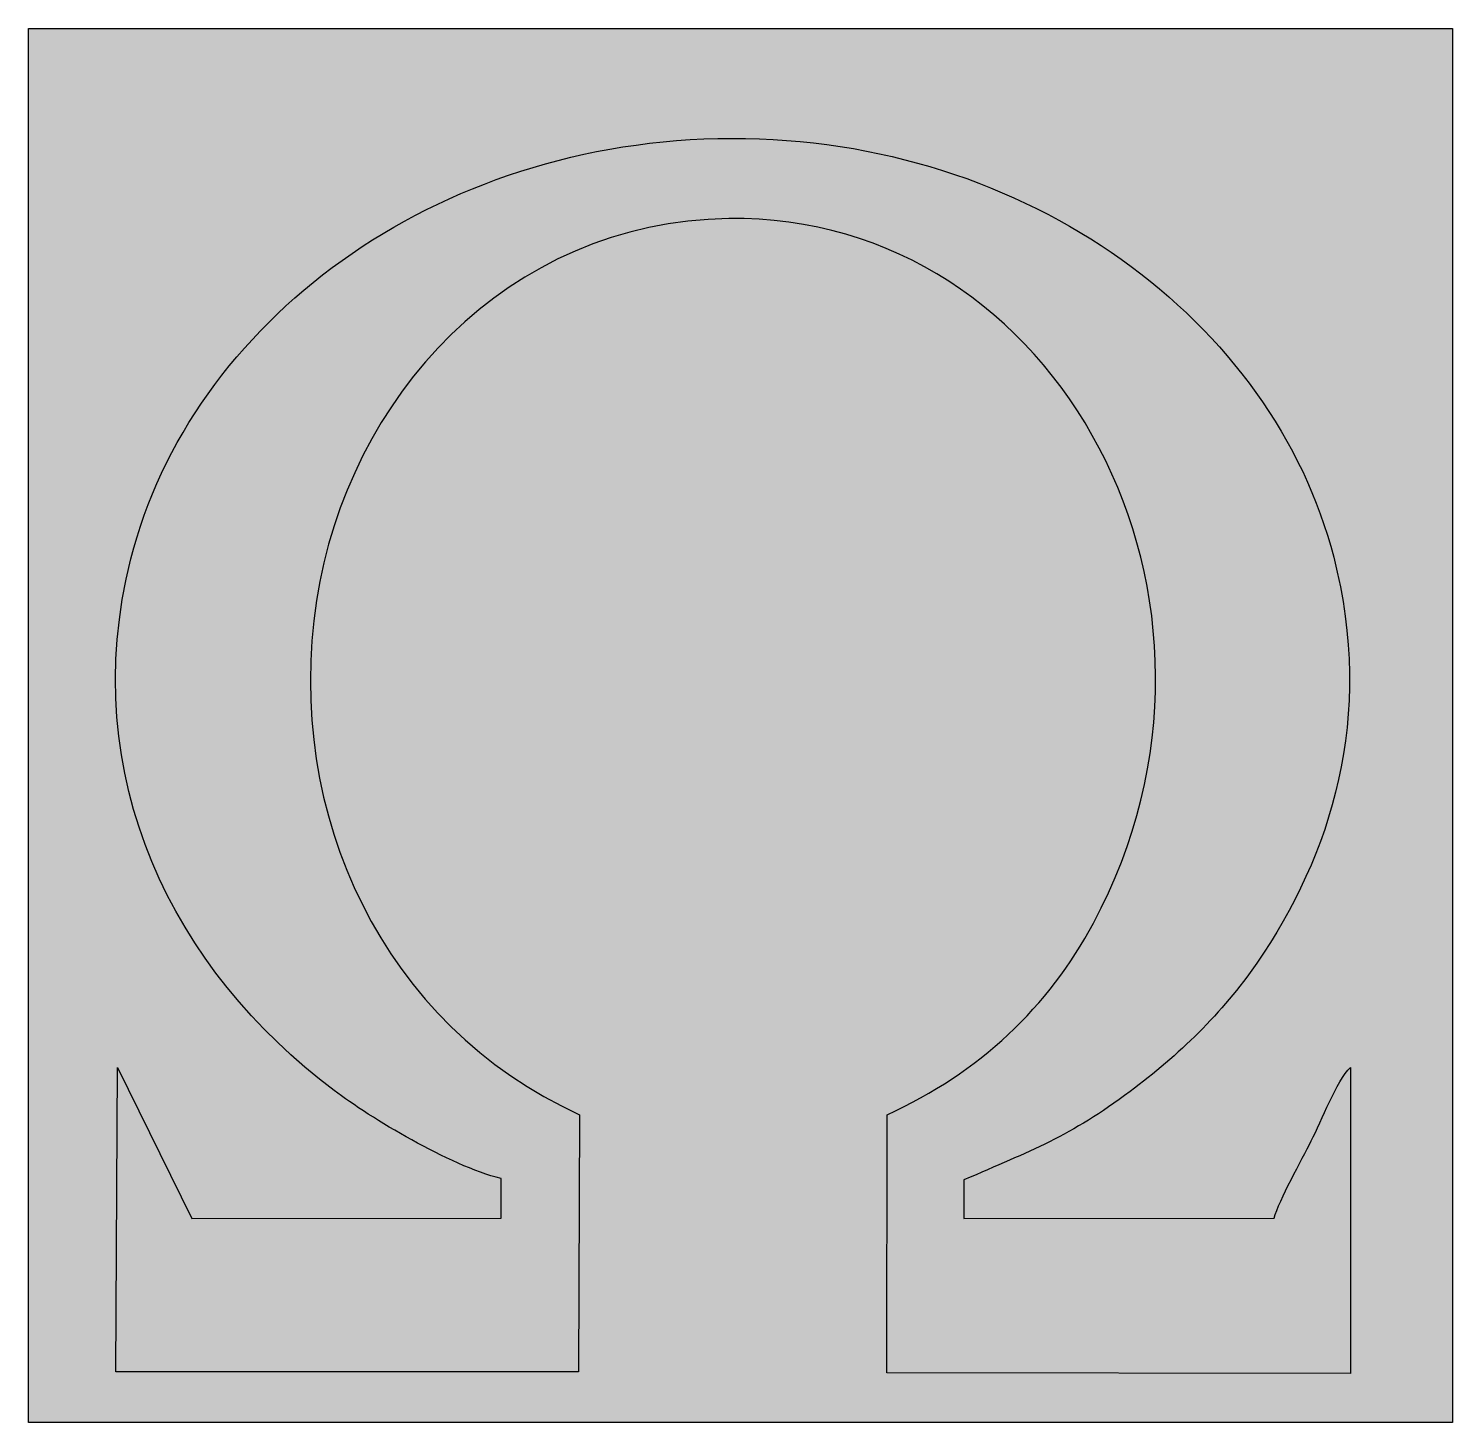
# Model space of a CAD drawing. Header units: centimetres. Extents: x -6.1 to 5, y -1.4 to 9.4.
import ezdxf

# ---------------------------------------------------------------- set-up
doc = ezdxf.new("R2010")
doc.units = ezdxf.units.CM
doc.header["$MEASUREMENT"] = 0
doc.layers.add('Capa 1', color=7, linetype='Continuous')

msp = doc.modelspace()

# ---------------------------------------------------------------- hatches: boundary and pattern name
at = {"layer": 'Capa 1', "true_color": 0xffffff}
h = msp.add_hatch(color=7, dxfattribs=at)
edge = h.paths.add_edge_path()
edge.add_spline(control_points=[(-6.10106, -1.43081), (-6.10106, -1.43081), (4.97062, -1.43081), (4.97062, -1.43081), (4.97062, -1.43081), (4.97062, 9.41305), (4.97062, 9.41305), (4.97062, 9.41305), (-6.10106, 9.41305), (-6.10106, 9.41305), (-6.10106, 9.41305), (-6.10106, -1.43081), (-6.10106, -1.43081)], knot_values=[0, 0, 0, 0, 0.25, 0.25, 0.25, 0.5, 0.5, 0.5, 0.75, 0.75, 0.75, 1, 1, 1, 1], degree=3, periodic=1)
at = {"layer": 'Capa 1', "true_color": 0x1a1a1a}
h = msp.add_hatch(color=250, dxfattribs=at)
edge = h.paths.add_edge_path()
edge.add_spline(control_points=[(-2.42724, 0.46745), (-2.42724, 0.46745), (-2.42684, 0.15823), (-2.42684, 0.15823), (-2.42684, 0.15823), (-4.83007, 0.15693), (-4.83007, 0.15693), (-4.83007, 0.15693), (-5.40776, 1.32991), (-5.40776, 1.32991), (-5.40776, 1.32991), (-5.42197, -1.0376), (-5.42197, -1.0376), (-5.42197, -1.0376), (-1.82363, -1.03726), (-1.82363, -1.03726), (-1.82363, -1.03726), (-1.81687, 0.9635), (-1.81687, 0.9635), (-3.33753, 1.6605), (-4.11621, 3.29109), (-3.86121, 4.96276), (-3.62007, 6.54342), (-2.37946, 7.9092), (-0.65641, 7.93448), (1.89965, 7.97197), (3.52235, 4.96352), (2.17924, 2.45368), (1.83294, 1.80655), (1.29337, 1.2887), (0.57424, 0.96369), (0.57424, 0.96369), (0.57177, -1.04413), (0.57177, -1.04413), (0.57177, -1.04413), (4.17812, -1.04854), (4.17812, -1.04854), (4.17812, -1.04854), (4.17825, 1.33165), (4.17825, 1.33165), (4.06861, 1.22611), (3.95228, 0.91624), (3.87268, 0.7603), (3.79782, 0.61365), (3.62386, 0.30018), (3.58364, 0.15932), (3.58364, 0.15932), (1.17209, 0.15744), (1.17209, 0.15744), (1.17209, 0.15744), (1.17232, 0.45636), (1.17232, 0.45636), (1.68569, 0.67892), (2.00206, 0.79806), (2.46413, 1.14408), (2.84054, 1.42594), (3.18134, 1.75479), (3.4484, 2.14185), (4.02864, 2.98283), (4.36507, 4.05691), (4.04661, 5.3004), (3.57824, 7.12934), (1.67134, 8.56434), (-0.63357, 8.55833), (-2.94745, 8.5523), (-4.84074, 7.12209), (-5.30478, 5.28756), (-5.73444, 3.58896), (-4.9662, 2.0836), (-3.72411, 1.15133), (-3.442, 0.93959), (-2.83055, 0.5664), (-2.42724, 0.46745)], knot_values=[0, 0, 0, 0, 0.04166667, 0.04166667, 0.04166667, 0.08333333, 0.08333333, 0.08333333, 0.125, 0.125, 0.125, 0.16666667, 0.16666667, 0.16666667, 0.20833333, 0.20833333, 0.20833333, 0.25, 0.25, 0.25, 0.29166667, 0.29166667, 0.29166667, 0.33333333, 0.33333333, 0.33333333, 0.375, 0.375, 0.375, 0.41666667, 0.41666667, 0.41666667, 0.45833333, 0.45833333, 0.45833333, 0.5, 0.5, 0.5, 0.54166667, 0.54166667, 0.54166667, 0.58333333, 0.58333333, 0.58333333, 0.625, 0.625, 0.625, 0.66666667, 0.66666667, 0.66666667, 0.70833333, 0.70833333, 0.70833333, 0.75, 0.75, 0.75, 0.79166667, 0.79166667, 0.79166667, 0.83333333, 0.83333333, 0.83333333, 0.875, 0.875, 0.875, 0.91666667, 0.91666667, 0.91666667, 0.95833333, 0.95833333, 0.95833333, 1, 1, 1, 1], degree=3, periodic=1)

# ---------------------------------------------------------------- linework, layer by layer
at = {"layer": 'Capa 1', "color": 7}
msp.add_open_spline([(-6.10106, -1.43081), (-6.10106, -1.43081), (4.97062, -1.43081), (4.97062, -1.43081), (4.97062, -1.43081), (4.97062, 9.41305), (4.97062, 9.41305), (4.97062, 9.41305), (-6.10106, 9.41305), (-6.10106, 9.41305), (-6.10106, 9.41305), (-6.10106, -1.43081), (-6.10106, -1.43081)], degree=3, knots=[0, 0, 0, 0, 0.25, 0.25, 0.25, 0.5, 0.5, 0.5, 0.75, 0.75, 0.75, 1, 1, 1, 1], dxfattribs=at)
at = {"layer": 'Capa 1', "color": 250}
msp.add_open_spline([(-2.42724, 0.46745), (-2.42724, 0.46745), (-2.42684, 0.15823), (-2.42684, 0.15823), (-2.42684, 0.15823), (-4.83007, 0.15693), (-4.83007, 0.15693), (-4.83007, 0.15693), (-5.40776, 1.32991), (-5.40776, 1.32991), (-5.40776, 1.32991), (-5.42197, -1.0376), (-5.42197, -1.0376), (-5.42197, -1.0376), (-1.82363, -1.03726), (-1.82363, -1.03726), (-1.82363, -1.03726), (-1.81687, 0.9635), (-1.81687, 0.9635), (-3.33753, 1.6605), (-4.11621, 3.29109), (-3.86121, 4.96276), (-3.62007, 6.54342), (-2.37946, 7.9092), (-0.65641, 7.93448), (1.89965, 7.97197), (3.52235, 4.96352), (2.17924, 2.45368), (1.83294, 1.80655), (1.29337, 1.2887), (0.57424, 0.96369), (0.57424, 0.96369), (0.57177, -1.04413), (0.57177, -1.04413), (0.57177, -1.04413), (4.17812, -1.04854), (4.17812, -1.04854), (4.17812, -1.04854), (4.17825, 1.33165), (4.17825, 1.33165), (4.06861, 1.22611), (3.95228, 0.91624), (3.87268, 0.7603), (3.79782, 0.61365), (3.62386, 0.30018), (3.58364, 0.15932), (3.58364, 0.15932), (1.17209, 0.15744), (1.17209, 0.15744), (1.17209, 0.15744), (1.17232, 0.45636), (1.17232, 0.45636), (1.68569, 0.67892), (2.00206, 0.79806), (2.46413, 1.14408), (2.84054, 1.42594), (3.18134, 1.75479), (3.4484, 2.14185), (4.02864, 2.98283), (4.36507, 4.05691), (4.04661, 5.3004), (3.57824, 7.12934), (1.67134, 8.56434), (-0.63357, 8.55833), (-2.94745, 8.5523), (-4.84074, 7.12209), (-5.30478, 5.28756), (-5.73444, 3.58896), (-4.9662, 2.0836), (-3.72411, 1.15133), (-3.442, 0.93959), (-2.83055, 0.5664), (-2.42724, 0.46745)], degree=3, knots=[0, 0, 0, 0, 0.04166667, 0.04166667, 0.04166667, 0.08333333, 0.08333333, 0.08333333, 0.125, 0.125, 0.125, 0.16666667, 0.16666667, 0.16666667, 0.20833333, 0.20833333, 0.20833333, 0.25, 0.25, 0.25, 0.29166667, 0.29166667, 0.29166667, 0.33333333, 0.33333333, 0.33333333, 0.375, 0.375, 0.375, 0.41666667, 0.41666667, 0.41666667, 0.45833333, 0.45833333, 0.45833333, 0.5, 0.5, 0.5, 0.54166667, 0.54166667, 0.54166667, 0.58333333, 0.58333333, 0.58333333, 0.625, 0.625, 0.625, 0.66666667, 0.66666667, 0.66666667, 0.70833333, 0.70833333, 0.70833333, 0.75, 0.75, 0.75, 0.79166667, 0.79166667, 0.79166667, 0.83333333, 0.83333333, 0.83333333, 0.875, 0.875, 0.875, 0.91666667, 0.91666667, 0.91666667, 0.95833333, 0.95833333, 0.95833333, 1, 1, 1, 1], dxfattribs=at)

doc.saveas('drawing.dxf')
